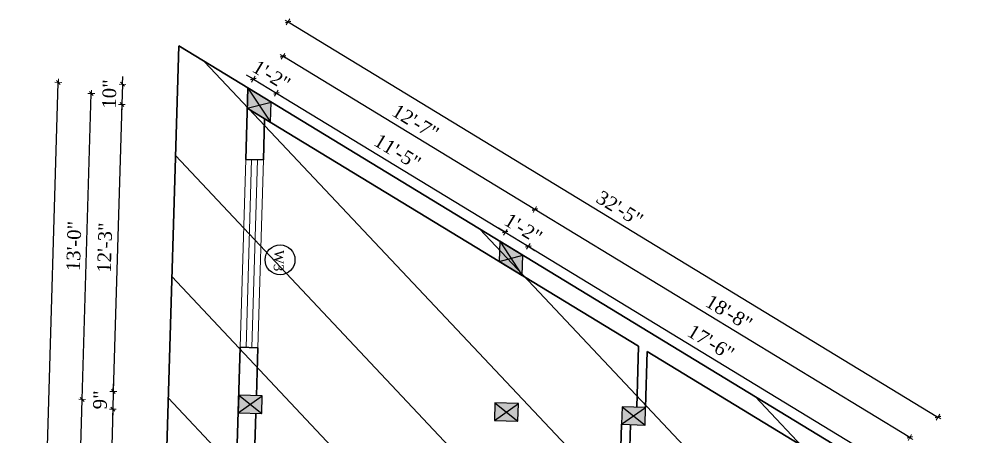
# Model space of a CAD drawing. Header units: inches. Extents: x 4069 to 291496, y -47643 to 12535.
# Drawn here: x 135669.2 to 136153.7, y -22642 to -22429 of the extents above; entities that cross this region are included whole.
import ezdxf

# ---------------------------------------------------------------- set-up
doc = ezdxf.new("R2010")
doc.units = ezdxf.units.IN
doc.header["$LTSCALE"] = 5
doc.header["$MEASUREMENT"] = 0
for name, color, linetype, lineweight in [('A-WALL', 7, 'Continuous', 9), ('Dimension', 7, 'Continuous', 18), ('Dw', 2, 'Continuous', 18)]:
    doc.layers.add(name, color=color, linetype=linetype, lineweight=lineweight)
doc.layers.add('dim line', color=7, linetype='Continuous', lineweight=15, true_color=0xfab2b2)
doc.layers.add('TEXT', color=6, linetype='Continuous')
doc.layers.add('WALL', color=7, linetype='Continuous')
doc.styles.add('ordinary', font='times.ttf')
doc.dimstyles.new('Copy of 96', dxfattribs={"dimtxt": 7, "dimasz": 4, "dimexe": 0.5, "dimexo": 0.5, "dimgap": 3, "dimtad": 1, "dimdec": 1, "dimzin": 11, "dimdsep": 46, "dimlunit": 4, "dimtxsty": 'ordinary', "dimblk": 'OBLIQUE', "dimcen": 0.09, "dimse1": 1, "dimse2": 1, "dimclrt": 6, "dimazin": 0, "dimtfac": 1, "dimtdec": 1, "dimtix": 1, "dimtmove": 2, "dimatfit": 3, "dimldrblk": 'leader', "dimfxl": 0.5, "dimfxlon": 1, "dimtolj": 1, "dimtzin": 0, "dimarcsym": 0})

# ---------------------------------------------------------------- blocks, each defined once
blk = doc.blocks.new('c2a')
at = {"color": 1, "ltscale": 5}
for p, q in [((18091.63, 4625.76), (18084.82, 4613.76)), ((18101.98, 4625.76), (18091.63, 4625.76)), ((18095.17, 4613.76), (18101.98, 4625.76)), ((18084.82, 4613.76), (18095.17, 4613.76))]:
    blk.add_line(p, q, dxfattribs=at)
blk = doc.blocks.new('oblique')
at = {"color": 0, "lineweight": -2}
blk.add_line((0.25, 0.25), (-0.25, -0.25), dxfattribs=at)
at = {"layer": 'dim line', "lineweight": 9}
for p, q in [((-0.4375, 0), (0.4375, 0)), ((0, 0.4375), (0, -0.4375))]:
    blk.add_line(p, q, dxfattribs=at)
blk = doc.blocks.new('*D3749')
at = {"layer": 'A-WALL', "color": 0, "lineweight": -2, "ltscale": 50, "transparency": 16777216}
blk.add_line((135696.98, -22773.21), (135701.46, -22623.28), dxfattribs=at)
at = {"layer": 'Defpoints', "color": 0, "ltscale": 50, "transparency": 16777216}
for p in [(135701.46, -22623.28), (135781.35, -22625.66), (135776.87, -22775.6)]:
    blk.add_point(p, dxfattribs=at)
at = {"layer": 'A-WALL', "color": 0, "lineweight": -2, "ltscale": 50, "transparency": 16777216, "xscale": 4, "yscale": 4, "zscale": 4}
for p, rotation in [((135701.46, -22623.28), 88.28998542889788), ((135696.98, -22773.21), 268.2899854288979)]:
    blk.add_blockref('oblique', p, dxfattribs=dict(at, rotation=rotation))
at = {"layer": 'A-WALL', "color": 6, "ltscale": 50, "transparency": 16777216, "insert": (135692.66, -22698.05), "char_height": 7, "attachment_point": 5, "rotation": 88.29, "style": 'ordinary'}
blk.add_mtext('\\A1;12\'-6"', dxfattribs=at)
blk = doc.blocks.new('_OBLIQUE')
at = {"color": 0, "linetype": 'ByBlock'}
blk.add_line((-0.5, -0.5), (0.5, 0.5), dxfattribs=at)
blk = doc.blocks.new('leader')
at = {"layer": 'Dimension'}
for p, q in [((0, -4.33), (0, 4.33)), ((-4.42, 0), (4.42, 0))]:
    blk.add_line(p, q, dxfattribs=at)
blk = doc.blocks.new('*D3750')
at = {"layer": 'A-WALL', "color": 0, "lineweight": -2, "ltscale": 50, "transparency": 16777216}
blk.add_line((135701.46, -22623.28), (135706.12, -22467.02), dxfattribs=at)
at = {"layer": 'Defpoints', "color": 0, "ltscale": 50, "transparency": 16777216}
for p in [(135706.12, -22467.02), (135786.01, -22469.41), (135781.35, -22625.66)]:
    blk.add_point(p, dxfattribs=at)
at = {"layer": 'A-WALL', "color": 0, "lineweight": -2, "ltscale": 50, "transparency": 16777216, "xscale": 4, "yscale": 4, "zscale": 4}
for p, rotation in [((135706.12, -22467.02), 88.28998542889788), ((135701.46, -22623.28), 268.2899854288979)]:
    blk.add_blockref('oblique', p, dxfattribs=dict(at, rotation=rotation))
at = {"layer": 'A-WALL', "color": 6, "ltscale": 50, "transparency": 16777216, "insert": (135697.23, -22544.96), "char_height": 7, "attachment_point": 5, "rotation": 88.29, "style": 'ordinary'}
blk.add_mtext('\\A1;13\'-0"', dxfattribs=at)
blk = doc.blocks.new('*D3751')
at = {"layer": 'A-WALL', "color": 0, "lineweight": -2, "ltscale": 50, "transparency": 16777216}
blk.add_line((135672.16, -23034.09), (135689.26, -22461.34), dxfattribs=at)
at = {"layer": 'Defpoints', "color": 0, "ltscale": 50, "transparency": 16777216}
for p in [(135689.26, -22461.34), (135786.17, -22464.24), (135769.07, -23036.98)]:
    blk.add_point(p, dxfattribs=at)
at = {"layer": 'A-WALL', "color": 0, "lineweight": -2, "ltscale": 50, "transparency": 16777216, "xscale": 4, "yscale": 4, "zscale": 4}
for p, rotation in [((135689.26, -22461.34), 88.28998542889788), ((135672.16, -23034.09), 268.2899854288979)]:
    blk.add_blockref('oblique', p, dxfattribs=dict(at, rotation=rotation))
at = {"layer": 'A-WALL', "color": 6, "ltscale": 50, "transparency": 16777216, "insert": (135674.14, -22747.52), "char_height": 7, "attachment_point": 5, "rotation": 88.29, "style": 'ordinary'}
blk.add_mtext('\\A1;47\'-9"', dxfattribs=at)
blk = doc.blocks.new('*D3752')
at = {"layer": 'A-WALL', "color": 0, "lineweight": -2, "ltscale": 50, "transparency": 16777216}
for p, q in [((135788.94, -22459.67), (135785.52, -22457.59)), ((135788.94, -22459.67), (135800.73, -22466.84)), ((135800.73, -22466.84), (135804.15, -22468.92))]:
    blk.add_line(p, q, dxfattribs=at)
at = {"layer": 'Defpoints', "color": 0, "ltscale": 50, "transparency": 16777216}
for p in [(135786.17, -22464.24), (135797.96, -22471.41), (135800.73, -22466.84)]:
    blk.add_point(p, dxfattribs=at)
at = {"layer": 'A-WALL', "color": 0, "lineweight": -2, "ltscale": 50, "transparency": 16777216, "xscale": 4, "yscale": 4, "zscale": 4}
for p, rotation in [((135788.94, -22459.67), 328.7014709223851), ((135800.73, -22466.84), 148.7014709223851)]:
    blk.add_blockref('oblique', p, dxfattribs=dict(at, rotation=rotation))
at = {"layer": 'A-WALL', "color": 6, "ltscale": 50, "transparency": 16777216, "insert": (135798.21, -22457.7), "char_height": 7, "attachment_point": 5, "rotation": 328.7015, "style": 'ordinary'}
blk.add_mtext('\\A1;1\'-2"', dxfattribs=at)
blk = doc.blocks.new('*D3753')
at = {"layer": 'A-WALL', "color": 0, "lineweight": -2, "ltscale": 50, "transparency": 16777216}
blk.add_line((135800.73, -22466.84), (135917.66, -22537.93), dxfattribs=at)
at = {"layer": 'Defpoints', "color": 0, "ltscale": 50, "transparency": 16777216}
for p in [(135797.96, -22471.41), (135917.66, -22537.93), (135914.89, -22542.5)]:
    blk.add_point(p, dxfattribs=at)
at = {"layer": 'A-WALL', "color": 0, "lineweight": -2, "ltscale": 50, "transparency": 16777216, "xscale": 4, "yscale": 4, "zscale": 4}
for p, rotation in [((135800.73, -22466.84), 148.7014709242149), ((135917.66, -22537.93), 328.701470924215)]:
    blk.add_blockref('oblique', p, dxfattribs=dict(at, rotation=rotation))
at = {"layer": 'A-WALL', "color": 6, "ltscale": 50, "transparency": 16777216, "insert": (135862.61, -22496.78), "char_height": 7, "attachment_point": 5, "rotation": 328.7015, "style": 'ordinary'}
blk.add_mtext('\\A1;11\'-5"', dxfattribs=at)
blk = doc.blocks.new('*D3754')
at = {"layer": 'A-WALL', "color": 0, "lineweight": -2, "ltscale": 50, "transparency": 16777216}
for p, q in [((135917.66, -22537.93), (135914.25, -22535.85)), ((135917.66, -22537.93), (135929.46, -22545.1)), ((135929.46, -22545.1), (135932.87, -22547.18))]:
    blk.add_line(p, q, dxfattribs=at)
at = {"layer": 'Defpoints', "color": 0, "ltscale": 50, "transparency": 16777216}
for p in [(135914.89, -22542.5), (135929.46, -22545.1), (135926.68, -22549.67)]:
    blk.add_point(p, dxfattribs=at)
at = {"layer": 'A-WALL', "color": 0, "lineweight": -2, "ltscale": 50, "transparency": 16777216, "xscale": 4, "yscale": 4, "zscale": 4}
for p, rotation in [((135917.66, -22537.93), 328.701470924215), ((135929.46, -22545.1), 148.7014709242149)]:
    blk.add_blockref('oblique', p, dxfattribs=dict(at, rotation=rotation))
at = {"layer": 'A-WALL', "color": 6, "ltscale": 50, "transparency": 16777216, "insert": (135926.94, -22535.96), "char_height": 7, "attachment_point": 5, "rotation": 328.7015, "style": 'ordinary'}
blk.add_mtext('\\A1;1\'-2"', dxfattribs=at)
blk = doc.blocks.new('*D3755')
at = {"layer": 'A-WALL', "color": 0, "lineweight": -2, "ltscale": 50, "transparency": 16777216}
blk.add_line((135929.46, -22545.1), (136109.27, -22654.43), dxfattribs=at)
at = {"layer": 'Defpoints', "color": 0, "ltscale": 50, "transparency": 16777216}
for p in [(135926.68, -22549.67), (136109.27, -22654.43), (136106.5, -22658.99)]:
    blk.add_point(p, dxfattribs=at)
at = {"layer": 'A-WALL', "color": 0, "lineweight": -2, "ltscale": 50, "transparency": 16777216, "xscale": 4, "yscale": 4, "zscale": 4}
for p, rotation in [((135929.46, -22545.1), 148.7014709242149), ((136109.27, -22654.43), 328.701470924215)]:
    blk.add_blockref('oblique', p, dxfattribs=dict(at, rotation=rotation))
at = {"layer": 'A-WALL', "color": 6, "ltscale": 50, "transparency": 16777216, "insert": (136022.78, -22594.15), "char_height": 7, "attachment_point": 5, "rotation": 328.7015, "style": 'ordinary'}
blk.add_mtext('\\A1;17\'-6"', dxfattribs=at)
blk = doc.blocks.new('*D3757')
at = {"layer": 'A-WALL', "color": 0, "lineweight": -2, "ltscale": 50, "transparency": 16777216}
blk.add_line((136124.42, -22642.79), (135932.81, -22526.3), dxfattribs=at)
at = {"layer": 'Defpoints', "color": 0, "ltscale": 50, "transparency": 16777216}
for p in [(135932.81, -22526.3), (135920.78, -22546.08), (136112.39, -22662.57)]:
    blk.add_point(p, dxfattribs=at)
at = {"layer": 'A-WALL', "color": 0, "lineweight": -2, "ltscale": 50, "transparency": 16777216, "xscale": 4, "yscale": 4, "zscale": 4}
for p, rotation in [((135932.81, -22526.3), 148.7014709223947), ((136124.42, -22642.79), 328.7014709223947)]:
    blk.add_blockref('oblique', p, dxfattribs=dict(at, rotation=rotation))
at = {"layer": 'A-WALL', "color": 6, "ltscale": 50, "transparency": 16777216, "insert": (136032.02, -22578.94), "char_height": 7, "attachment_point": 5, "rotation": 328.7015, "style": 'ordinary'}
blk.add_mtext('\\A1;18\'-8"', dxfattribs=at)
blk = doc.blocks.new('*D3758')
at = {"layer": 'A-WALL', "color": 0, "lineweight": -2, "ltscale": 50, "transparency": 16777216}
blk.add_line((135932.81, -22526.3), (135804.09, -22448.04), dxfattribs=at)
at = {"layer": 'Defpoints', "color": 0, "ltscale": 50, "transparency": 16777216}
for p in [(135804.09, -22448.04), (135792.06, -22467.82), (135920.78, -22546.08)]:
    blk.add_point(p, dxfattribs=at)
at = {"layer": 'A-WALL', "color": 0, "lineweight": -2, "ltscale": 50, "transparency": 16777216, "xscale": 4, "yscale": 4, "zscale": 4}
for p, rotation in [((135804.09, -22448.04), 148.7014709242149), ((135932.81, -22526.3), 328.7014709242149)]:
    blk.add_blockref('oblique', p, dxfattribs=dict(at, rotation=rotation))
at = {"layer": 'A-WALL', "color": 6, "ltscale": 50, "transparency": 16777216, "insert": (135871.86, -22481.55), "char_height": 7, "attachment_point": 5, "rotation": 328.7015, "style": 'ordinary'}
blk.add_mtext('\\A1;12\'-7"', dxfattribs=at)
blk = doc.blocks.new('*D3759')
at = {"layer": 'A-WALL', "color": 0, "lineweight": -2, "ltscale": 50, "transparency": 16777216}
blk.add_line((135806.7, -22430.46), (136138.82, -22632.38), dxfattribs=at)
at = {"layer": 'Defpoints', "color": 0, "ltscale": 50, "transparency": 16777216}
for p in [(135786.17, -22464.24), (136138.82, -22632.38), (136118.29, -22666.16)]:
    blk.add_point(p, dxfattribs=at)
at = {"layer": 'A-WALL', "color": 0, "lineweight": -2, "ltscale": 50, "transparency": 16777216, "xscale": 4, "yscale": 4, "zscale": 4}
for p, rotation in [((135806.7, -22430.46), 148.7014709224015), ((136138.82, -22632.38), 328.7014709224015)]:
    blk.add_blockref('oblique', p, dxfattribs=dict(at, rotation=rotation))
at = {"layer": 'A-WALL', "color": 6, "ltscale": 50, "transparency": 16777216, "insert": (135976.17, -22525.82), "char_height": 7, "attachment_point": 5, "rotation": 328.7015, "style": 'ordinary'}
blk.add_mtext('\\A1;32\'-5"', dxfattribs=at)
blk = doc.blocks.new('*D3771')
at = {"layer": 'A-WALL', "color": 0, "lineweight": -2, "ltscale": 50, "transparency": 16777216}
for p, q in [((135722.07, -22462.32), (135722.19, -22458.33)), ((135722.07, -22462.32), (135721.76, -22472.67)), ((135721.76, -22472.67), (135721.64, -22476.67))]:
    blk.add_line(p, q, dxfattribs=at)
at = {"layer": 'Defpoints', "color": 0, "ltscale": 50, "transparency": 16777216}
for p in [(135786.17, -22464.24), (135721.76, -22472.67), (135785.86, -22474.58)]:
    blk.add_point(p, dxfattribs=at)
at = {"layer": 'A-WALL', "color": 0, "lineweight": -2, "ltscale": 50, "transparency": 16777216, "xscale": 4, "yscale": 4, "zscale": 4}
for p, rotation in [((135722.07, -22462.32), 268.2899854288979), ((135721.76, -22472.67), 88.28998542889788)]:
    blk.add_blockref('oblique', p, dxfattribs=dict(at, rotation=rotation))
at = {"layer": 'A-WALL', "color": 6, "ltscale": 50, "transparency": 16777216, "insert": (135715.36, -22467.3), "char_height": 7, "attachment_point": 5, "rotation": 88.29, "style": 'ordinary'}
blk.add_mtext('\\A1;10"', dxfattribs=at)
blk = doc.blocks.new('*D3772')
at = {"layer": 'A-WALL', "color": 0, "lineweight": -2, "ltscale": 50, "transparency": 16777216}
blk.add_line((135721.76, -22472.67), (135717.38, -22619.25), dxfattribs=at)
at = {"layer": 'Defpoints', "color": 0, "ltscale": 50, "transparency": 16777216}
for p in [(135785.86, -22474.58), (135717.38, -22619.25), (135781.48, -22621.17)]:
    blk.add_point(p, dxfattribs=at)
at = {"layer": 'A-WALL', "color": 0, "lineweight": -2, "ltscale": 50, "transparency": 16777216, "xscale": 4, "yscale": 4, "zscale": 4}
for p, rotation in [((135721.76, -22472.67), 88.28998542889791), ((135717.38, -22619.25), 268.2899854288979)]:
    blk.add_blockref('oblique', p, dxfattribs=dict(at, rotation=rotation))
at = {"layer": 'A-WALL', "color": 6, "ltscale": 50, "transparency": 16777216, "insert": (135713.01, -22545.77), "char_height": 7, "attachment_point": 5, "rotation": 88.29, "style": 'ordinary'}
blk.add_mtext('\\A1;12\'-3"', dxfattribs=at)
blk = doc.blocks.new('*D3773')
at = {"layer": 'A-WALL', "color": 0, "lineweight": -2, "ltscale": 50, "transparency": 16777216}
for p, q in [((135717.38, -22619.25), (135717.5, -22615.26)), ((135717.38, -22619.25), (135717.12, -22628.25)), ((135717.12, -22628.25), (135717, -22632.25))]:
    blk.add_line(p, q, dxfattribs=at)
at = {"layer": 'Defpoints', "color": 0, "ltscale": 50, "transparency": 16777216}
for p in [(135781.48, -22621.17), (135717.12, -22628.25), (135781.21, -22630.16)]:
    blk.add_point(p, dxfattribs=at)
at = {"layer": 'A-WALL', "color": 0, "lineweight": -2, "ltscale": 50, "transparency": 16777216, "xscale": 4, "yscale": 4, "zscale": 4}
for p, rotation in [((135717.38, -22619.25), 268.2899854288979), ((135717.12, -22628.25), 88.28998542889788)]:
    blk.add_blockref('oblique', p, dxfattribs=dict(at, rotation=rotation))
at = {"layer": 'A-WALL', "color": 6, "ltscale": 50, "transparency": 16777216, "insert": (135710.68, -22623.56), "char_height": 7, "attachment_point": 5, "rotation": 88.29, "style": 'ordinary'}
blk.add_mtext('\\A1;9"', dxfattribs=at)
blk = doc.blocks.new('*D3774')
at = {"layer": 'A-WALL', "color": 0, "lineweight": -2, "ltscale": 50, "transparency": 16777216}
blk.add_line((135717.12, -22628.25), (135712.91, -22769.19), dxfattribs=at)
at = {"layer": 'Defpoints', "color": 0, "ltscale": 50, "transparency": 16777216}
for p in [(135781.21, -22630.16), (135712.91, -22769.19), (135777.01, -22771.1)]:
    blk.add_point(p, dxfattribs=at)
at = {"layer": 'A-WALL', "color": 0, "lineweight": -2, "ltscale": 50, "transparency": 16777216, "xscale": 4, "yscale": 4, "zscale": 4}
for p, rotation in [((135717.12, -22628.25), 88.28998542889791), ((135712.91, -22769.19), 268.2899854288979)]:
    blk.add_blockref('oblique', p, dxfattribs=dict(at, rotation=rotation))
at = {"layer": 'A-WALL', "color": 6, "ltscale": 50, "transparency": 16777216, "insert": (135708.44, -22698.52), "char_height": 7, "attachment_point": 5, "rotation": 88.29, "style": 'ordinary'}
blk.add_mtext('\\A1;11\'-9"', dxfattribs=at)

msp = doc.modelspace()

# ---------------------------------------------------------------- hatches: boundary and pattern name
at = {"layer": 'WALL', "linetype": 'ByBlock', "ltscale": 5, "true_color": 0xf8991e}
h = msp.add_hatch(dxfattribs=at)
h.set_pattern_fill('ANSI31', color=30, scale=350, angle=268.2899854)
h.set_pattern_definition([(313.29, (138612.05, -14436), (31.8453, 29.99899), [])])
h.paths.add_polyline_path([(135750.79294, -22442.73042), (136153.66326, -22687.66526), (136142.96683, -23045.95361), (135733.07748, -23036.12876)])
h = msp.add_hatch(color=30, dxfattribs=at)
h.dxf.hatch_style = 1
h.paths.add_polyline_path([(135791.90816, -22472.99383), (135785.85807, -22474.58195), (135797.6494, -22481.75077)])
h.paths.add_polyline_path([(135791.90816, -22472.99383), (135797.6494, -22481.75077), (135797.95824, -22471.40572)])
h.paths.add_polyline_path([(135797.95824, -22471.40572), (135786.16692, -22464.2369), (135791.90816, -22472.99383)])
h.paths.add_polyline_path([(135791.90816, -22472.99383), (135786.16692, -22464.2369), (135785.85807, -22474.58195)])
h = msp.add_hatch(color=30, dxfattribs=at)
h.dxf.hatch_style = 1
h.paths.add_polyline_path([(135920.63014, -22551.2535), (135914.58006, -22552.84161), (135926.37138, -22560.01044)])
h.paths.add_polyline_path([(135920.63014, -22551.2535), (135926.37138, -22560.01044), (135926.68023, -22549.66539)])
h.paths.add_polyline_path([(135926.68023, -22549.66539), (135914.8889, -22542.49656), (135920.63014, -22551.2535)])
h.paths.add_polyline_path([(135920.63014, -22551.2535), (135914.8889, -22542.49656), (135914.58006, -22552.84161)])
h = msp.add_hatch(color=30, dxfattribs=at)
h.dxf.hatch_style = 1
h.paths.add_polyline_path([(135787.34493, -22625.84393), (135781.48189, -22621.16689), (135781.21332, -22630.16289)])
h.paths.add_polyline_path([(135781.21332, -22630.16289), (135793.20798, -22630.52098), (135787.34493, -22625.84393)])
h.paths.add_polyline_path([(135787.34493, -22625.84393), (135793.20798, -22630.52098), (135793.47655, -22621.52498)])
h.paths.add_polyline_path([(135793.47655, -22621.52498), (135781.48189, -22621.16689), (135787.34493, -22625.84393)])
h = msp.add_hatch(color=30, dxfattribs=at)
h.dxf.hatch_style = 1
h.paths.add_polyline_path([(135918.28659, -22629.7531), (135912.42355, -22625.07606), (135912.15498, -22634.07205)])
h.paths.add_polyline_path([(135912.15498, -22634.07205), (135924.14964, -22634.43014), (135918.28659, -22629.7531)])
h.paths.add_polyline_path([(135918.28659, -22629.7531), (135924.14964, -22634.43014), (135924.41821, -22625.43415)])
h.paths.add_polyline_path([(135924.41821, -22625.43415), (135912.42355, -22625.07606), (135918.28659, -22629.7531)])
h = msp.add_hatch(color=30, dxfattribs=at)
h.dxf.hatch_style = 1
h.paths.add_polyline_path([(135983.25765, -22631.69276), (135977.3946, -22627.01572), (135977.12603, -22636.01171)])
h.paths.add_polyline_path([(135977.12603, -22636.01171), (135989.12069, -22636.3698), (135983.25765, -22631.69276)])
h.paths.add_polyline_path([(135983.25765, -22631.69276), (135989.12069, -22636.3698), (135989.38926, -22627.37381)])
h.paths.add_polyline_path([(135989.38926, -22627.37381), (135977.3946, -22627.01572), (135983.25765, -22631.69276)])

# ---------------------------------------------------------------- linework, layer by layer
at = {"color": 1, "ltscale": 5}
for p, q in [((135786.16692, -22464.2369), (135797.6494, -22481.75077)), ((135785.85807, -22474.58195), (135797.95824, -22471.40572)), ((135914.8889, -22542.49656), (135926.37138, -22560.01044)), ((135914.58006, -22552.84161), (135926.68023, -22549.66539)), ((135781.21332, -22630.16289), (135793.47655, -22621.52498)), ((135781.48189, -22621.16689), (135793.20798, -22630.52098)), ((135912.15498, -22634.07205), (135924.41821, -22625.43415)), ((135912.42355, -22625.07606), (135924.14964, -22634.43014)), ((135977.12603, -22636.01171), (135989.38926, -22627.37381)), ((135977.3946, -22627.01572), (135989.12069, -22636.3698))]:
    msp.add_line(p, q, dxfattribs=at)
at = {"layer": 'A-WALL', "lineweight": 30}
for p, q in [((135750.79294, -22442.73042), (135733.07748, -23036.12876)), ((135750.79294, -22442.73042), (136153.66326, -22687.66526)), ((135786.16692, -22464.2369), (135785.07772, -22500.72064)), ((135785.85807, -22474.58195), (135985.81932, -22596.15326)), ((135794.70157, -22479.95856), (135794.07371, -22500.98921)), ((135785.07772, -22500.72064), (135794.07371, -22500.98921)), ((135782.21299, -22596.67789), (135780.57174, -22651.6534)), ((135782.21299, -22596.67789), (135791.20898, -22596.94646)), ((135791.20898, -22596.94646), (135790.47788, -22621.43546)), ((135984.89126, -22627.23953), (135985.81932, -22596.15326)), ((135989.38926, -22627.37381), (135990.24107, -22598.84157)), ((135990.24107, -22598.84157), (136117.98044, -22676.50383)), ((135790.20931, -22630.43145), (135789.56773, -22651.92196)), ((135977.12603, -22636.01171), (135974.28066, -22731.32059)), ((135981.62403, -22636.146), (135978.77866, -22731.45488))]:
    msp.add_line(p, q, dxfattribs=at)
at = {"layer": 'Dw', "color": 3}
for p, q in [((135785.07772, -22500.72064), (135782.21299, -22596.67789)), ((135785.21165, -22596.76741), (135788.07639, -22500.81016)), ((135788.21032, -22596.85693), (135791.07505, -22500.89969)), ((135794.07371, -22500.98921), (135791.20898, -22596.94646))]:
    msp.add_line(p, q, dxfattribs=at)
at = {"layer": 'TEXT'}
msp.add_circle((135802.57941, -22552.01284), 7.64038, dxfattribs=at)
at = {"layer": 'WALL', "color": 2, "linetype": 'ByBlock', "ltscale": 5}
for points in [[(135786.16692, -22464.2369), (135785.85807, -22474.58195), (135797.6494, -22481.75077), (135797.95824, -22471.40572)], [(135914.8889, -22542.49656), (135914.58006, -22552.84161), (135926.37138, -22560.01044), (135926.68023, -22549.66539)], [(135781.48189, -22621.16689), (135781.21332, -22630.16289), (135793.20798, -22630.52098), (135793.47655, -22621.52498)], [(135912.42355, -22625.07606), (135912.15498, -22634.07205), (135924.14964, -22634.43014), (135924.41821, -22625.43415)], [(135977.3946, -22627.01572), (135977.12603, -22636.01171), (135989.12069, -22636.3698), (135989.38926, -22627.37381)]]:
    msp.add_lwpolyline(points, close=True, dxfattribs=at)

# ---------------------------------------------------------------- block references
at = {"layer": 'WALL', "color": 2, "linetype": 'ByBlock', "ltscale": 5, "rotation": 268.2899854281289}
for p in [(131714.13069, -4249.79261), (131842.85268, -4328.05227)]:
    msp.add_blockref('c2a', p, dxfattribs=at)

# ---------------------------------------------------------------- texts
at = {"layer": 'TEXT', "style": 'ordinary'}
msp.add_text('W3', height=5, rotation=268.2903735, dxfattribs=at).set_placement((135799.66685, -22546.89065))

# ---------------------------------------------------------------- dimensions: what is measured, and where the dimension line sits
at = {"layer": 'A-WALL', "ltscale": 50}
for p1, p2, distance, picture, middle in [((135786.16692, -22464.2369), (136118.28928, -22666.15878), 39.52759, '*D3759', (135976.17077, -22525.81679)), ((135786.16692, -22464.2369), (135797.95824, -22471.40572), 5.34192, '*D3752', (135798.21442, -22457.70272)), ((136112.39362, -22662.57437), (135920.78456, -22546.08097), -23.15088, '*D3757', (136032.0241, -22578.94007))]:
    dim = msp.add_aligned_dim(p1=p1, p2=p2, distance=distance, dimstyle='Copy of 96', override={"dimdec": 0, "dimblk": 'oblique', "dimtdec": 0, "dimarcsym": 1}, dxfattribs=at)
    dim.commit()
    dim.dimension.update_dxf_attribs({"geometry": picture, "text_midpoint": middle})
for base, p1, p2, angle, picture, middle in [((135804.0894, -22448.03953), (135920.78456, -22546.08097), (135792.06258, -22467.82131), 328.7014709, '*D3758', (135871.86382, -22481.55492)), ((135689.25737, -22461.34374), (135769.06805, -23036.98172), (135786.16692, -22464.2369), 268.2899854, '*D3751', (135674.14021, -22747.52007)), ((135721.75978, -22472.66834), (135786.16692, -22464.2369), (135785.85807, -22474.58195), 268.2899854, '*D3771', (135715.35656, -22467.30004)), ((135706.12058, -22467.02431), (135781.34761, -22625.66489), (135786.01249, -22469.40942), 268.2899854, '*D3750', (135697.23049, -22544.95627)), ((135917.66401, -22537.93204), (135797.95824, -22471.40572), (135914.8889, -22542.49656), 148.7014709, '*D3753', (135862.60688, -22496.7808)), ((135717.3836, -22619.25329), (135785.85807, -22474.58195), (135781.48189, -22621.16689), 268.2899854, '*D3772', (135713.01405, -22545.76504)), ((135929.45534, -22545.10086), (135914.8889, -22542.49656), (135926.68023, -22549.66539), 148.7014709, '*D3754', (135926.93641, -22535.96238)), ((136109.27307, -22654.42543), (135926.68023, -22549.66539), (136106.49796, -22658.98996), 148.7014709, '*D3755', (136022.77764, -22594.14871)), ((135717.11503, -22628.24928), (135781.48189, -22621.16689), (135781.21332, -22630.16289), 268.2899854, '*D3773', (135710.68159, -22623.55521)), ((135701.45569, -22623.27978), (135776.87146, -22775.59809), (135781.34761, -22625.66489), 268.2899854, '*D3749', (135692.65997, -22698.0506)), ((135712.90746, -22769.18649), (135781.21332, -22630.16289), (135777.00575, -22771.10009), 268.2899854, '*D3774', (135708.44351, -22698.52181))]:
    dim = msp.add_linear_dim(base=base, p1=p1, p2=p2, angle=angle, dimstyle='Copy of 96', override={"dimdec": 0, "dimblk": 'oblique', "dimtdec": 0, "dimarcsym": 1}, dxfattribs=at)
    dim.commit()
    dim.dimension.update_dxf_attribs({"geometry": picture, "text_midpoint": middle})

doc.saveas('drawing.dxf')
